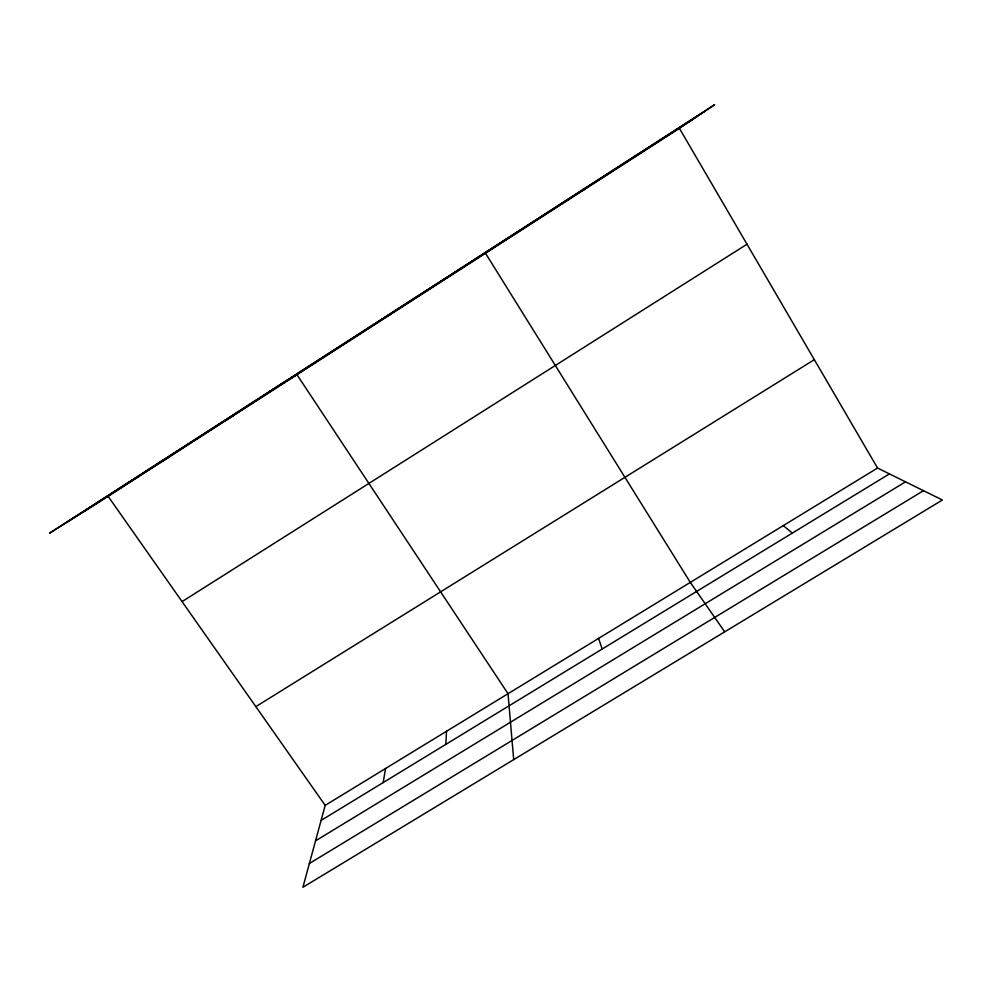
<?xml version="1.0" encoding="UTF-8"?>
<svg xmlns="http://www.w3.org/2000/svg" width="992" height="992" viewBox="0 0 992 992"><rect width="100%" height="100%" fill="white"/><g stroke="black" fill="none" stroke-linecap="round" stroke-linejoin="round"><path stroke-width="1.49" d="M445.817 744.372L446.524 731.265M383.172 782.576L385.578 768.478M877.548 468.038L325.19 805.368L302.907 887.282L942.4 500.005L877.548 468.038L679.408 128.328L714.612 104.718L49.6 533.138L108.128 496.335L679.408 128.328M487.841 250.802L485.497 253.245L690.308 582.391L724.718 631.83M581.771 191.233L585.131 188.889M66.675 522.4L704.295 111.637M82.894 512.207L694.536 118.184M182.082 601.611L747.001 244.218M161.572 461.739L170.475 456.159M226.35 420.013L233.43 415.623M255.837 706.639L814.333 359.662M268.398 392.187L296.968 374.691L508.016 693.706L513.695 759.636M321.086 820.434L889.415 473.891M315.543 840.844L905.535 481.827M309.368 863.511L923.49 490.68M388.145 315.791L390.575 314.39M783.296 525.599L792.348 533.076M108.128 496.335L325.19 805.368M598.56 638.414L602.194 649.016"/></g></svg>
